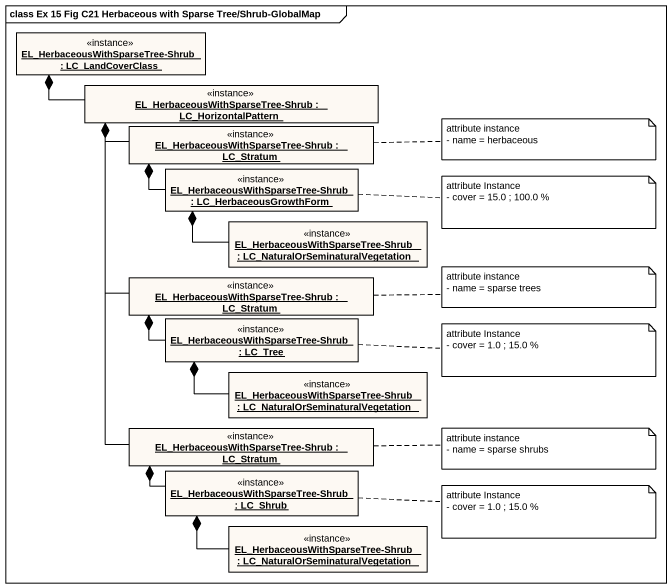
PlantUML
@startuml
mainframe class Ex 15 Fig C21 Herbaceous with Sparse Tree/Shrub-GlobalMap
hide circle
hide empty members
object "EL_HerbaceousWithSparseTree-Shrub : LC_LandCoverClass" as EL_HerbaceousWithSparseTree <<instance>> #FDF9F3
object "EL_HerbaceousWithSparseTree-Shrub : LC_HorizontalPattern" as EL_HerbaceousWithSparseTree_2 <<instance>> #FDF9F3
object "EL_HerbaceousWithSparseTree-Shrub : LC_Stratum" as EL_HerbaceousWithSparseTree_3 <<instance>> #FDF9F3
object "EL_HerbaceousWithSparseTree-Shrub : LC_HerbaceousGrowthForm" as EL_HerbaceousWithSparseTree_4 <<instance>> #FDF9F3
object "EL_HerbaceousWithSparseTree-Shrub : LC_NaturalOrSeminaturalVegetation" as EL_HerbaceousWithSparseTree_5 <<instance>> #FDF9F3
object "EL_HerbaceousWithSparseTree-Shrub : LC_Stratum" as EL_HerbaceousWithSparseTree_6 <<instance>> #FDF9F3
object "EL_HerbaceousWithSparseTree-Shrub : LC_Tree" as EL_HerbaceousWithSparseTree_7 <<instance>> #FDF9F3
object "EL_HerbaceousWithSparseTree-Shrub : LC_NaturalOrSeminaturalVegetation" as EL_HerbaceousWithSparseTree_8 <<instance>> #FDF9F3
object "EL_HerbaceousWithSparseTree-Shrub : LC_Stratum" as EL_HerbaceousWithSparseTree_9 <<instance>> #FDF9F3
object "EL_HerbaceousWithSparseTree-Shrub : LC_Shrub" as EL_HerbaceousWithSparseTree_10 <<instance>> #FDF9F3
object "EL_HerbaceousWithSparseTree-Shrub : LC_NaturalOrSeminaturalVegetation" as EL_HerbaceousWithSparseTree_11 <<instance>> #FDF9F3
EL_HerbaceousWithSparseTree_2 -left-* EL_HerbaceousWithSparseTree
EL_HerbaceousWithSparseTree_3 -up-* EL_HerbaceousWithSparseTree_2
EL_HerbaceousWithSparseTree_4 -up-* EL_HerbaceousWithSparseTree_3
EL_HerbaceousWithSparseTree_5 -up-* EL_HerbaceousWithSparseTree_4
EL_HerbaceousWithSparseTree_6 -up-* EL_HerbaceousWithSparseTree_2
EL_HerbaceousWithSparseTree_7 -up-* EL_HerbaceousWithSparseTree_6
EL_HerbaceousWithSparseTree_8 -up-* EL_HerbaceousWithSparseTree_7
EL_HerbaceousWithSparseTree_9 -up-* EL_HerbaceousWithSparseTree_2
EL_HerbaceousWithSparseTree_10 -up-* EL_HerbaceousWithSparseTree_9
EL_HerbaceousWithSparseTree_11 -up-* EL_HerbaceousWithSparseTree_10
note right of EL_HerbaceousWithSparseTree_3
  attribute instance
  - name = herbaceous
end note
note right of EL_HerbaceousWithSparseTree_4
  attribute Instance
  - cover = 15.0 ; 100.0 %
end note
note right of EL_HerbaceousWithSparseTree_6
  attribute instance
  - name = sparse trees
end note
note right of EL_HerbaceousWithSparseTree_7
  attribute Instance
  - cover = 1.0 ; 15.0 %
end note
note right of EL_HerbaceousWithSparseTree_9
  attribute instance
  - name = sparse shrubs
end note
note right of EL_HerbaceousWithSparseTree_10
  attribute Instance
  - cover = 1.0 ; 15.0 %
end note
@enduml
